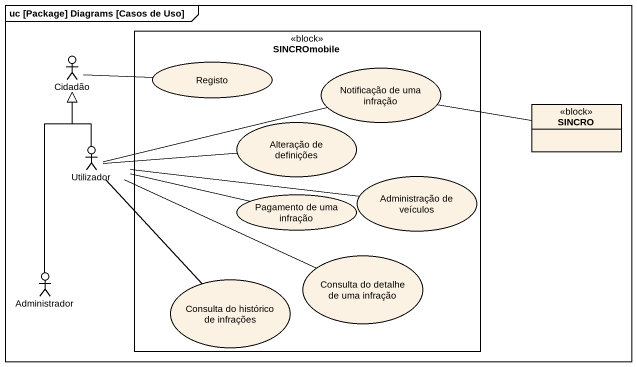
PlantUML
@startuml
mainframe uc [Package] Diagrams [Casos de Uso]
allowmixing
hide circle
hide empty members
actor Cidadão
rectangle SINCROmobile <<block>> {
  usecase Registo
  usecase "Notificação de uma infração" as Notificação_de_uma_infração
  usecase "Alteração de definições" as Alteração_de_definições
  usecase "Pagamento de uma infração" as Pagamento_de_uma_infração
  usecase "Administração de veículos" as Administração_de_veículos
  usecase "Consulta do histórico de infrações" as Consulta_do_histórico_de
  usecase "Consulta do detalhe de uma infração" as Consulta_do_detalhe_de_uma
}
class SINCRO <<block>>
actor Utilizador
actor Administrador
Cidadão -right- Registo
SINCRO -left- Notificação_de_uma_infração
Utilizador -up-|> Cidadão
Utilizador -right- Notificação_de_uma_infração
Utilizador -right- Alteração_de_definições
Utilizador -right- Pagamento_de_uma_infração
Utilizador -right- Administração_de_veículos
Utilizador -- Consulta_do_histórico_de
Utilizador -right- Consulta_do_detalhe_de_uma
Administrador -up-|> Cidadão
@enduml
